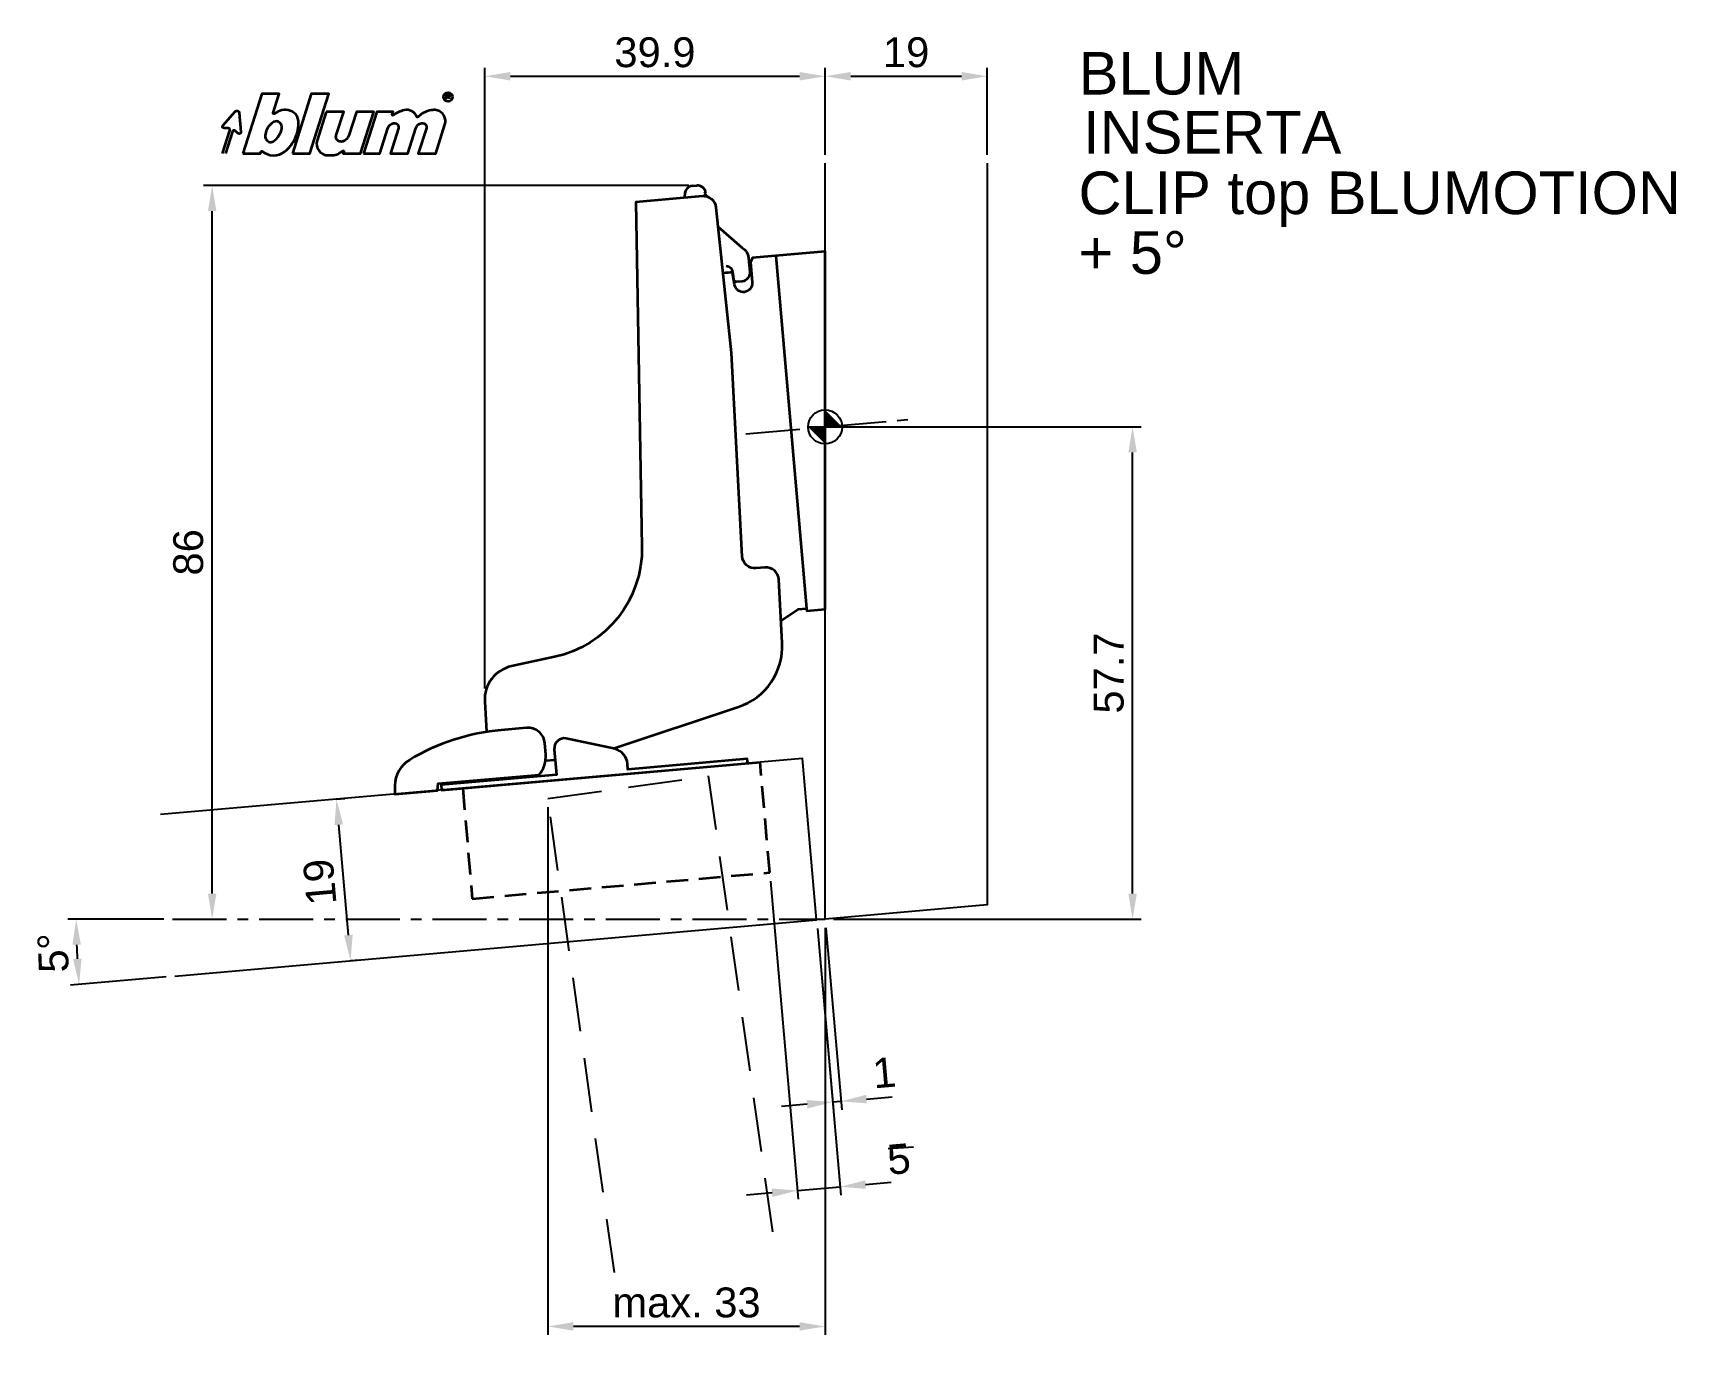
# Model space of a CAD drawing. Extents: x -93 to 100, y -108 to 46.
import ezdxf

# ---------------------------------------------------------------- set-up
doc = ezdxf.new("R2010")
doc.units = 0
doc.header["$PDMODE"] = 35
doc.header["$PDSIZE"] = 5
doc.linetypes.add('MITTE', pattern=[50.8, 31.75, -6.35, 6.35, -6.35])
doc.linetypes.add('STRICHLINIE', pattern=[19.05, 12.7, -6.35])
doc.layers.get('Defpoints').update_dxf_attribs({"linetype": 'CONTINUOUS'})
doc.layers.add('1', color=2, linetype='CONTINUOUS')
doc.layers.add('5', color=1, linetype='CONTINUOUS')
doc.layers.add('6', color=3, linetype='CONTINUOUS', lineweight=35)
doc.styles.add('Beschlag', font='ARIAL.TTF')
doc.dimstyles.new('Beschlag', dxfattribs={"dimtxt": 3.5, "dimasz": 3, "dimexe": 1, "dimexo": 1, "dimgap": 1, "dimtad": 1, "dimdec": 1, "dimdsep": 46, "dimtxsty": 'Beschlag', "dimcen": 2, "dimclrd": 256, "dimclre": 256, "dimclrt": 256, "dimadec": 1, "dimazin": 2, "dimtfac": 0.71, "dimtdec": 1, "dimtix": 1, "dimtmove": 2, "dimatfit": 0, "dimfxl": 0, "dimtolj": 1, "dimlwd": -1, "dimlwe": -1, "dimarcsym": 0})

# ---------------------------------------------------------------- blocks, each defined once
blk = doc.blocks.new('NullPunkt')
at = {"layer": '5'}
for points in [[(0, 2), (0, -2)], [(-2, 0), (2, 0)]]:
    blk.add_lwpolyline(points, dxfattribs=at)
blk.add_circle((0, 0), 2, dxfattribs=at)
for points in [[(0, 0), (-2, 0), (0, 2)], [(0, 0), (2, 0), (0, -2)]]:
    blk.add_solid(points, dxfattribs=at)
blk = doc.blocks.new('*D1')
at = {"layer": '1'}
for p, q in [((1, 0), (37.05, 0)), ((36.05, -54.72), (36.05, -3)), ((1, -57.72), (37.05, -57.72))]:
    blk.add_line(p, q, dxfattribs=at)
for points in [[(35.55, -3), (36.55, -3), (36.05, 0)], [(35.55, -54.72), (36.55, -54.72), (36.05, -57.72)]]:
    blk.add_solid(points, dxfattribs=at)
at = {"layer": 'Defpoints', "color": 0}
for p in [(0, 0), (36.05, 0), (0, -57.72)]:
    blk.add_point(p, dxfattribs=at)
at = {"layer": '1', "insert": (33.27, -28.86), "char_height": 3.5, "attachment_point": 5, "rotation": 90, "style": 'Beschlag'}
blk.add_mtext('\\A1;57.7', dxfattribs=at)
blk = doc.blocks.new('*D2')
at = {"layer": '1'}
for p, q in [((-15.96, 28.3), (-72.86, 28.3)), ((-71.86, -54.72), (-71.86, 25.3)), ((-71.43, -57.72), (-70.86, -57.72))]:
    blk.add_line(p, q, dxfattribs=at)
for points in [[(-72.36, 25.3), (-71.36, 25.3), (-71.86, 28.3)], [(-72.36, -54.72), (-71.36, -54.72), (-71.86, -57.72)]]:
    blk.add_solid(points, dxfattribs=at)
at = {"layer": 'Defpoints', "color": 0}
for p in [(-71.86, 28.3), (-14.96, 28.3), (-72.43, -57.72)]:
    blk.add_point(p, dxfattribs=at)
at = {"layer": '1', "insert": (-74.65, -14.71), "char_height": 3.5, "attachment_point": 5, "rotation": 90, "style": 'Beschlag'}
blk.add_mtext('\\A1;86', dxfattribs=at)
blk = doc.blocks.new('*D3')
at = {"layer": '1'}
for p, q in [((-39.89, -30.69), (-39.89, 42.12)), ((-36.89, 41.12), (-3, 41.12)), ((0, 31.92), (0, 42.12))]:
    blk.add_line(p, q, dxfattribs=at)
for points in [[(-36.89, 41.62), (-36.89, 40.62), (-39.89, 41.12)], [(-3, 41.62), (-3, 40.62), (0, 41.12)]]:
    blk.add_solid(points, dxfattribs=at)
at = {"layer": 'Defpoints', "color": 0}
for p in [(0, 41.12), (0, 30.92), (-39.89, -31.69)]:
    blk.add_point(p, dxfattribs=at)
at = {"layer": '1', "insert": (-19.95, 43.91), "char_height": 3.5, "attachment_point": 5, "style": 'Beschlag'}
blk.add_mtext('\\A1;39.9', dxfattribs=at)
blk = doc.blocks.new('*D4')
at = {"layer": '1'}
for p, q in [((0, 31.92), (0, 42.12)), ((3, 41.12), (16, 41.12)), ((19, 31.92), (19, 42.12))]:
    blk.add_line(p, q, dxfattribs=at)
for points in [[(3, 41.62), (3, 40.62), (0, 41.12)], [(16, 41.62), (16, 40.62), (19, 41.12)]]:
    blk.add_solid(points, dxfattribs=at)
at = {"layer": 'Defpoints', "color": 0}
for p in [(19, 41.12), (0, 30.92), (19, 30.92)]:
    blk.add_point(p, dxfattribs=at)
at = {"layer": '1', "insert": (9.5, 43.91), "char_height": 3.5, "attachment_point": 5, "style": 'Beschlag'}
blk.add_mtext('\\A1;19', dxfattribs=at)
blk = doc.blocks.new('*D5')
at = {"layer": '1'}
for p, q in [((-32.5, -44.58), (-32.5, -106.48)), ((0, -58.72), (0, -106.48)), ((-3, -105.48), (-29.5, -105.48))]:
    blk.add_line(p, q, dxfattribs=at)
for points in [[(-29.5, -104.98), (-29.5, -105.98), (-32.5, -105.48)], [(-3, -104.98), (-3, -105.98), (0, -105.48)]]:
    blk.add_solid(points, dxfattribs=at)
at = {"layer": 'Defpoints', "color": 0}
for p in [(-32.5, -43.58), (0, -57.72), (-32.5, -105.48)]:
    blk.add_point(p, dxfattribs=at)
at = {"layer": '1', "insert": (-16.25, -102.69), "char_height": 3.5, "attachment_point": 5, "style": 'Beschlag'}
blk.add_mtext('\\A1;max. 33', dxfattribs=at)
blk = doc.blocks.new('*D6')
at = {"layer": '1'}
for p, q in [((-57.28, -43.66), (-56.29, -43.57)), ((-55.89, -59.6), (-57.02, -46.65)), ((-55.6, -62.58), (-54.63, -62.5))]:
    blk.add_line(p, q, dxfattribs=at)
for points in [[(-57.52, -46.69), (-56.52, -46.6), (-57.28, -43.66)], [(-56.39, -59.64), (-55.39, -59.55), (-55.63, -62.59)]]:
    blk.add_solid(points, dxfattribs=at)
at = {"layer": 'Defpoints', "color": 0}
for p in [(-58.28, -43.75), (-57.28, -43.66), (-56.6, -62.67)]:
    blk.add_point(p, dxfattribs=at)
at = {"layer": '1', "insert": (-59.23, -53.37), "char_height": 3.5, "attachment_point": 5, "rotation": 95, "style": 'Beschlag'}
blk.add_mtext('\\A1;19', dxfattribs=at)
blk = doc.blocks.new('Logo_BLUM')
at = {"layer": '6', "color": 20, "linetype": 'Continuous'}
for points in [[(2.39, 0), (4.43, 0), (4.52, 0.26, -0.512391), (4.62, 0.29, 0.357881), (7.3, 0.25, 0.116336), (8.5, 1.76, 0.127435), (8.89, 3.85, 0.227045), (8.36, 4.79, 0.273775), (6.5, 4.93), (6.04, 4.67, -0.689828), (5.94, 4.76), (6.65, 7), (4.61, 7)], [(12.15, 4.9), (11.09, 1.53, 0.527578), (12.44, -0.2, -0.003338), (13.06, -0.17, 0.131781), (13.63, 0.02), (14.12, 0.32, -0.706223), (14.22, 0.24), (14.15, 0), (16.19, 0), (17.75, 4.9), (15.7, 4.9), (14.81, 2.11, -0.253672), (14.11, 1.42, -0.127823), (13.72, 1.42, -0.447747), (13.33, 2.15), (14.2, 4.9)], [(16.53, 0), (18.44, 0), (19.39, 3, -0.282196), (20.04, 3.56, -0.141376), (20.38, 3.52, -0.3938), (20.62, 2.99), (19.67, 0), (21.72, 0), (22.67, 3, -0.282189), (23.31, 3.56, -0.141385), (23.65, 3.52, -0.393792), (23.89, 2.99), (22.94, 0), (24.99, 0), (26.07, 3.42, 0.424526), (25.18, 5.07, 0.098115), (24.64, 5.11, 0.114777), (23.24, 4.6), (22.89, 4.28, -0.522588), (22.79, 4.31, 0.36711), (21.28, 5.09, 0.102012), (20, 4.5, -0.748324), (19.89, 4.58), (20, 4.9), (18.08, 4.9)], [(5.59, 3.39, 0.16703), (4.99, 2.14, 0.322673), (5.41, 1.39, 0.260102), (5.93, 1.42, 0.211929), (6.95, 3, 0.250706), (6.73, 3.62, 0.316796), (6.01, 3.72, 0.086595)]]:
    blk.add_lwpolyline(points, format="xyb", close=True, dxfattribs=at)
blk.add_lwpolyline([(8.18, 0), (10.23, 0), (12.45, 7), (10.4, 7)], close=True, dxfattribs=at)
for points in [[(26.26, 6.4), (26.26, 6.9), (26.52, 6.9, -0.975005), (26.53, 6.67, 0.014563), (26.45, 6.67), (26.26, 6.67), (26.45, 6.67), (26.52, 6.6), (26.57, 6.53), (26.62, 6.42)], [(0, 0), (0.86, 2.7, 0.480207), (0.67, 2.98), (0.19, 2.97, -0.689229), (0.05, 3.33), (1.49, 4.95, -0.685285), (1.94, 4.79), (2.15, 2.54, -0.636083), (1.84, 2.36), (1.47, 2.68, 0.560356), (1.16, 2.59), (0.34, 0)]]:
    blk.add_lwpolyline(points, format="xyb", dxfattribs=at)
blk.add_circle((26.44, 6.65), 0.527, dxfattribs=at)
blk = doc.blocks.new('*D8')
at = {"layer": '1'}
for p, q in [((-6.41, -53.26), (-3.15, -90.54)), ((-0.9, -58.8), (1.84, -90.1)), ((4.74, -88.85), (7.73, -88.58)), ((-6.22, -89.81), (-9.21, -90.07)), ((-3.24, -89.54), (1.75, -89.11))]:
    blk.add_line(p, q, dxfattribs=at)
for points in [[(4.7, -88.35), (4.78, -89.34), (1.75, -89.11)], [(-6.27, -89.31), (-6.18, -90.3), (-3.24, -89.54)]]:
    blk.add_solid(points, dxfattribs=at)
at = {"layer": 'Defpoints', "color": 0}
for p in [(-6.5, -52.27), (-0.99, -57.81), (1.75, -89.11)]:
    blk.add_point(p, dxfattribs=at)
at = {"layer": '1', "insert": (8.65, -85.86), "char_height": 3.5, "attachment_point": 5, "rotation": 5, "style": 'Beschlag'}
blk.add_mtext('\\A1;5', dxfattribs=at)
blk = doc.blocks.new('*D9')
at = {"layer": '1'}
for p, q in [((-0.9, -58.8), (0.97, -80.16)), ((0.09, -58.72), (1.96, -80.07)), ((4.86, -78.82), (7.85, -78.56)), ((-2.11, -79.43), (-5.1, -79.69)), ((0.88, -79.16), (1.87, -79.08))]:
    blk.add_line(p, q, dxfattribs=at)
for points in [[(-2.15, -78.93), (-2.06, -79.92), (0.88, -79.16)], [(4.81, -78.32), (4.9, -79.32), (1.87, -79.08)]]:
    blk.add_solid(points, dxfattribs=at)
at = {"layer": 'Defpoints', "color": 0}
for p in [(0, -57.72), (-0.99, -57.81), (1.87, -79.08)]:
    blk.add_point(p, dxfattribs=at)
at = {"layer": '1', "insert": (6.93, -75.71), "char_height": 3.5, "attachment_point": 5, "rotation": 5, "style": 'Beschlag'}
blk.add_mtext('\\A1;1', dxfattribs=at)
blk = doc.blocks.new('*D10')
at = {"layer": '1'}
for p, q in [((-77.52, -57.72), (-88.8, -57.72)), ((-77.24, -64.48), (-88.46, -65.46))]:
    blk.add_line(p, q, dxfattribs=at)
blk.add_arc((0, -57.72), 87.8, 181.9579, 183.0421, dxfattribs=at)
for points in [[(-88.25, -60.73), (-87.25, -60.71), (-87.8, -57.72)], [(-87.17, -62.34), (-88.17, -62.41), (-87.46, -65.37)]]:
    blk.add_solid(points, dxfattribs=at)
at = {"layer": 'Defpoints', "color": 0}
for p in [(-76.52, -57.72), (0, -57.72), (-0.99, -57.81), (-87.76, -60.27), (-76.25, -64.39)]:
    blk.add_point(p, dxfattribs=at)
at = {"layer": '1', "insert": (-90.49, -61.67), "char_height": 3.5, "attachment_point": 5, "rotation": 92.5, "style": 'Beschlag'}
blk.add_mtext('\\A1;5°', dxfattribs=at)

msp = doc.modelspace()

# ---------------------------------------------------------------- linework, layer by layer
at = {"layer": '1'}
msp.add_line((7.38, -84.62), (10.37, -84.41), dxfattribs=at)
at = {"layer": '5', "linetype": 'MITTE', "ltscale": 0.2}
for p, q in [((-9.28, -0.81), (10.72, 0.94)), ((-76.52, -57.72), (0, -57.72))]:
    msp.add_line(p, q, dxfattribs=at)
at = {"layer": '5'}
for points in [[(19, 30.92), (19, -56.06), (0, -57.72), (0, 30.92)], [(-76.25, -64.39), (-0.99, -57.81), (-2.64, -38.88), (-77.9, -45.46)]]:
    msp.add_lwpolyline(points, dxfattribs=at)
at = {"layer": '5', "linetype": 'STRICHLINIE', "ltscale": 0.5}
msp.add_lwpolyline([(-24.69, -99.17), (-32.5, -43.58), (-13.69, -40.93), (-5.88, -96.51)], dxfattribs=at)
at = {"layer": '6'}
for p, q in [((-16.43, 26.87), (-16.45, 27.17)), ((-15.54, 28.25), (-15.05, 28.3)), ((-13.99, 27.57), (-14.16, 27.37)), ((-14.16, 27.37), (-13.94, 27.19)), ((-5.79, 20.07), (-2.18, -21.28)), ((-31.64, -39.06), (-32.79, -39.16))]:
    msp.add_line(p, q, dxfattribs=at)
for points in [[(-24.83, -37.71), (-10.16, -32.83, 0.337942), (-5.03, -25.32), (-5.42, -17.9, 0.424475), (-7.05, -16.48), (-8.09, -16.57, -0.420927), (-9.72, -15.18, -0.280551), (-9.72, -15.18), (-10.97, 8.69), (-12.76, 25.71, 0.409111), (-14.38, 27.04), (-22.17, 26.36), (-21.47, -14.04, -0.358147), (-31.72, -26.97), (-36.75, -28.06, 0.370007), (-39.9, -32.2), (-39.68, -35.75)], [(-12.52, 23.46), (-9.77, 21.03, -0.253101), (-8.99, 19.84), (-8.84, 18.15, -0.413813), (-9.74, 17.07), (-10.38, 17.01, -0.414214), (-10.7, 17.28), (-10.76, 17.98, 0.354308), (-11.61, 18.85, -7.649618)], [(-5.17, -22.75), (-3.17, -21.37), (-2.18, -21.28), (-2.15, -21.57), (0, -21.38), (0, 20.58), (-8.52, 19.83), (-8.52, 19.83), (-8.52, 19.83), (-8.76, 19.31), (-8.55, 16.94, -0.957292), (-10.61, 16.67), (-10.87, 18.12, -0.256958), (-10.87, 18.12, -0.005619), (-11.95, 18.03, 2.681826)], [(-9.07, -39.44), (-9.12, -38.94), (-23.11, -40.17), (-23.17, -39.51, 0.312987), (-24.62, -37.76), (-30.37, -36.52, 0.486363), (-31.75, -37.82), (-31.49, -40.8), (-31.49, -40.8), (-45.03, -41.98), (-44.98, -42.58), (-7.62, -39.31)]]:
    msp.add_lwpolyline(points, format="xyb", dxfattribs=at)
at = {"layer": '6', "flags": 128}
msp.add_lwpolyline([(-32.85, -37.1, 0.414214), (-35.02, -35.29), (-37.98, -35.55, 0.114125), (-48.74, -39.06, 0.262579), (-50.43, -42.05), (-50.43, -43.06), (-45.45, -42.62), (-45.38, -41.81), (-33.52, -40.78, 0.191102), (-32.76, -38.4), (-32.85, -37.1)], format="xyb", dxfattribs=at)
at = {"layer": '6', "linetype": 'STRICHLINIE', "ltscale": 0.2}
msp.add_lwpolyline([(-42.49, -42.37), (-41.36, -55.32), (-6.49, -52.26), (-7.62, -39.31)], dxfattribs=at)
at = {"layer": '6'}
for centre, radius, start, end in [((-15.46, 27.26), 1, 95, 185), ((-14.96, 27.3), 1, 15.5501, 95), ((-5.99, 28.08), 8, 186.4509, 187.698)]:
    msp.add_arc(centre, radius, start, end, dxfattribs=at)

# ---------------------------------------------------------------- block references
at = {"layer": '5', "rotation": 90}
msp.add_blockref('NullPunkt', (0, 0), dxfattribs=at)
at = {"layer": '6'}
msp.add_blockref('Logo_BLUM', (-70.64, 32.05), dxfattribs=at)

# ---------------------------------------------------------------- texts
at = {"layer": '1', "linetype": 'Continuous', "style": 'Beschlag'}
for s, p in [('BLUM', (29.73, 38.97)), ('CLIP top BLUMOTION', (29.71, 24.95)), ('+ 5%%D', (29.71, 17.95))]:
    msp.add_text(s, height=5, dxfattribs=at).set_placement(p)
at = {"layer": '1', "insert": (30.25, 37.06), "char_height": 5, "width": 110.7908, "attachment_point": 1, "style": 'Beschlag'}
msp.add_mtext('INSERTA', dxfattribs=at)

# ---------------------------------------------------------------- dimensions: what is measured, and where the dimension line sits
at = {"layer": '1'}
for base, p1, p2, angle, picture, middle in [((0, 41.12), (-39.89, -31.69), (0, 30.92), 180, '*D3', (-19.95, 43.91)), ((19, 41.12), (0, 30.92), (19, 30.92), 180, '*D4', (9.5, 43.91)), ((-71.86, 28.3), (-72.43, -57.72), (-14.96, 28.3), 90, '*D2', (-74.65, -14.71)), ((36.05, 0), (0, -57.72), (0, 0), 90, '*D1', (33.27, -28.86)), ((-57.28, -43.66), (-56.6, -62.67), (-58.28, -43.75), 95, '*D6', (-59.23, -53.37))]:
    dim = msp.add_linear_dim(base=base, p1=p1, p2=p2, angle=angle, dimstyle='Beschlag', dxfattribs=at)
    dim.commit()
    dim.dimension.update_dxf_attribs({"geometry": picture, "text_midpoint": middle})
dim = msp.add_linear_dim(base=(-32.5, -105.48), p1=(0, -57.72), p2=(-32.5, -43.58), angle=180, text='max. 33', dimstyle='Beschlag', dxfattribs=at)
dim.commit()
dim.dimension.update_dxf_attribs({"geometry": '*D5', "text_midpoint": (-16.25, -102.69)})
for base, p1, p2, picture, middle in [((1.75, -89.11), (-6.5, -52.27), (-0.99, -57.81), '*D8', (8.65, -85.86)), ((1.87, -79.08), (-0.99, -57.81), (0, -57.72), '*D9', (6.93, -75.71))]:
    dim = msp.add_linear_dim(base=base, p1=p1, p2=p2, angle=5, dimstyle='Beschlag', dxfattribs=at)
    dim.commit()
    dim.dimension.update_dxf_attribs({"geometry": picture, "text_midpoint": middle, "dimtype": 160})
dim = msp.add_angular_dim_2l(base=(-87.76, -60.27), line1=((-76.25, -64.39), (-0.99, -57.81)), line2=((-76.52, -57.72), (0, -57.72)), dimstyle='Beschlag', dxfattribs=at)
dim.commit()
dim.dimension.update_dxf_attribs({"geometry": '*D10', "text_midpoint": (-90.49, -61.67)})

doc.saveas('drawing.dxf')
